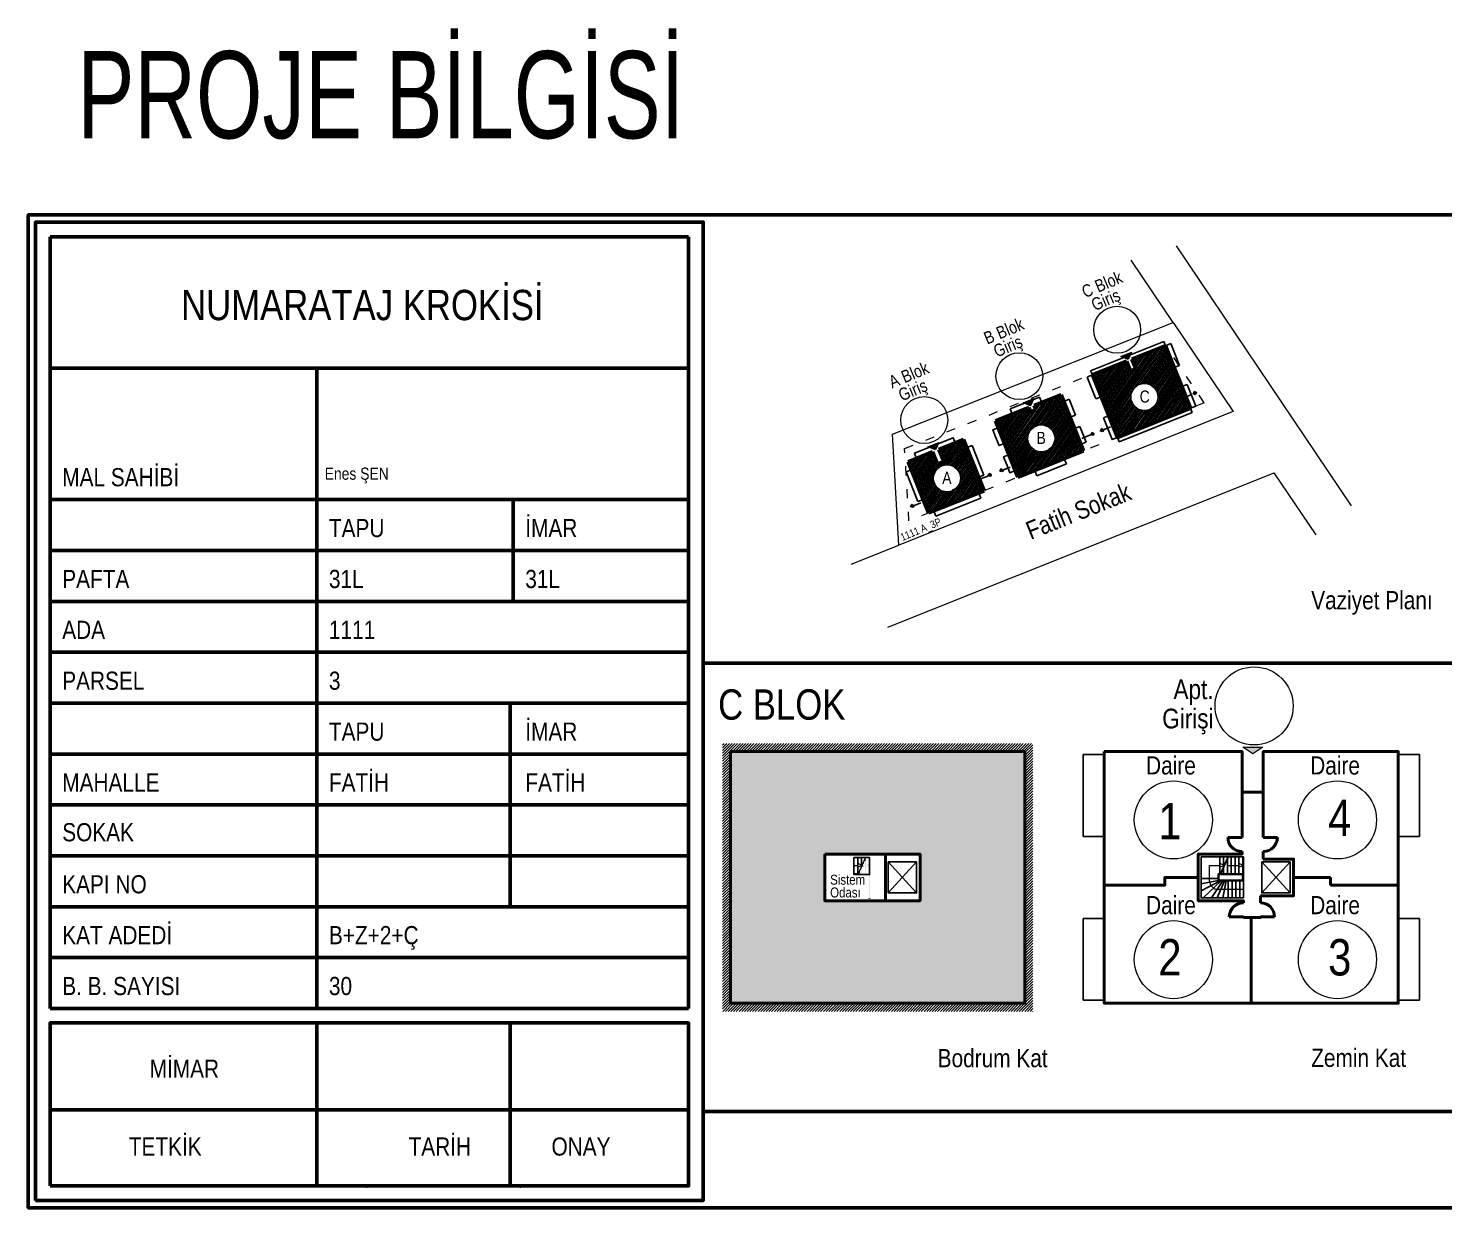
# Model space of a CAD drawing. Header units: millimetres. Extents: x 1852829 to 1882754, y -270850 to -231658.
# Drawn here: x 1852829 to 1857500, y -235669 to -231775 of the extents above; entities that cross this region are included whole.
import ezdxf
from ezdxf.enums import TextEntityAlignment as Align

# ---------------------------------------------------------------- set-up
doc = ezdxf.new("R2010")
doc.units = ezdxf.units.MM
for name, pattern in [('ACAD_ISO03W100', [30, 12, -18]), ('CONTINOUS', [0]), ('CONTINU', [0]), ('izdüşüm arka', [3.175, 0, -3.175]), ('izdüşüm ön', [9.525, 6.35, -3.175])]:
    doc.linetypes.add(name, pattern=pattern)
for name, color, linetype, lineweight in [('a_ba', 6, 'Continuous', 50), ('a_görünüş', 32, 'Continuous', 25), ('a_görünüş_ince', 8, 'Continuous', 20), ('a_görünüş_kalın', 20, 'Continuous', 40), ('a_hatch_misc', 251, 'Continuous', 15), ('a_izdüşüm_arka', 251, 'izdüşüm arka', 30), ('a_kesit_line', 7, 'izdüşüm ön', 40), ('a_not_mahal', 253, 'Continuous', 5), ('a_not_misc', 144, 'Continuous', 5), ('a_not_text', 7, 'Continuous', 13), ('a_sınır_parsel', 1, 'Continuous', 20), ('a_sınır_çekme', 8, 'ACAD_ISO03W100', 20), ('a_çerçeve_line', 7, 'Continuous', 50), ('Aydınlatma', 4, 'CONTINOUS', 35)]:
    doc.layers.add(name, color=color, linetype=linetype, lineweight=lineweight)
doc.styles.add('ROMANTUR', font='arial.ttf', dxfattribs={"width": 0.7})
doc.styles.get("Standard").update_dxf_attribs({"font": 'ARIALN.TTF'})

# ---------------------------------------------------------------- blocks, each defined once
blk = doc.blocks.new('numarataj_vaziyet')
at = {"layer": 'a_hatch_misc', "ltscale": 100}
h = blk.add_hatch(dxfattribs=at)
h.set_pattern_fill('ANSI31', color=256, scale=3, angle=10)
h.set_pattern_definition([(55, (-1856242.305, 255511.529), (-7.80242322, 5.463315556), [])])
h.paths.add_polyline_path([(-1035.1, 232.5, 0.414214), (-1035.1, 232.5), (-552.2, 425.5), (-717.3, 838.7), (-939, 750.1), (-913.1, 685.1), (-947.9, 671.2), (-973.9, 736.2), (-1200.2, 645.7)])
h.paths.add_polyline_path([(-767.5, 499.7, -1), (-944.6, 499.7, -1)], flags=16)
h.paths.add_polyline_path([(-1406.4, 514.9), (-1585.2, 443.4), (-1574, 415.6), (-1608.9, 401.7), (-1620, 429.5), (-1840.5, 341.4), (-1692.1, -30.1), (-1564.4, 21), (-1258, 143.4)])
h.paths.add_polyline_path([(-1448.7, 226.7, -1), (-1625.8, 226.7, -1)], flags=16)
h.paths.add_polyline_path([(-2050, 218.7), (-2212.5, 153.7), (-2180.5, 73.6), (-2222.3, 56.9), (-2254.3, 137), (-2416.8, 72.1), (-2281.8, -265.7), (-1915, -119.1)])
h.paths.add_polyline_path([(-2070.8, -37.3, -1), (-2248, -37.3, -1)], flags=16)
at = {"layer": 'a_not_misc'}
h = blk.add_hatch(color=256, dxfattribs=at)
h.dxf.hatch_style = 1
h.paths.add_polyline_path([(-1011.7, 767.2), (-940.9, 795.5), (-962.7, 747.2)])
h = blk.add_hatch(color=256, dxfattribs=at)
h.dxf.hatch_style = 1
h.paths.add_polyline_path([(-1657.9, 460.6), (-1587.1, 488.9), (-1608.8, 440.5)])
h = blk.add_hatch(color=256, dxfattribs=at)
h.dxf.hatch_style = 1
h.paths.add_polyline_path([(-2285.2, 170.8), (-2214.4, 199.1), (-2236.1, 150.8)])
at = {"layer": 'a_ba'}
for p, q in [((-717.3, 838.7), (-939, 750.1)), ((-939, 750.1), (-913.1, 685.1)), ((-552.2, 425.5), (-717.3, 838.7)), ((-973.9, 736.2), (-1200.2, 645.7)), ((-947.9, 671.2), (-973.9, 736.2)), ((-913.1, 685.1), (-947.9, 671.2)), ((-1200.2, 645.7), (-1035.1, 232.5)), ((-1035.1, 232.5), (-552.2, 425.5)), ((-2050, 218.7), (-2212.5, 153.7)), ((-1915, -119.1), (-2050, 218.7)), ((-2254.3, 137), (-2416.8, 72.1)), ((-2416.8, 72.1), (-2281.8, -265.7)), ((-1915, -119.1), (-2281.8, -265.7))]:
    blk.add_line(p, q, dxfattribs=at)
for points in [[(-1406.4, 514.9), (-1585.2, 443.4)], [(-1258, 143.4), (-1406.4, 514.9)], [(-1620, 429.5), (-1840.5, 341.4)], [(-1608.9, 401.7), (-1620, 429.5)], [(-1574, 415.6), (-1608.9, 401.7)], [(-1585.2, 443.4), (-1574, 415.6)], [(-1840.5, 341.4), (-1692.1, -30.1)], [(-2254.3, 137), (-2222.3, 56.9), (-2180.5, 73.6), (-2212.5, 153.7)], [(-1564.4, 21), (-1258, 143.4)], [(-1692.1, -30.1), (-1564.4, 21)]]:
    blk.add_lwpolyline(points, dxfattribs=at)
blk.add_arc((-1035.1, 232.5), 0.0125, 201.78237, 291.78237, dxfattribs=at)
at = {"layer": 'a_görünüş'}
for p, q in [((-728.4, 866.6), (-1211.3, 673.6)), ((-717.3, 838.7), (-682.6, 852.6)), ((-625.1, 708.6), (-682.6, 852.6)), ((-659.8, 694.8), (-625.1, 708.6)), ((-1234.9, 631.9), (-1177.4, 487.9)), ((-1232.6, 632.8), (-1197.9, 646.7)), ((-575, 583.3), (-609.7, 569.4)), ((-517.5, 439.3), (-575, 583.3)), ((-1548, 498.7), (-1743, 420.7)), ((-1548, 498.7), (-1534.1, 463.8)), ((-1388.8, 470.7), (-1354, 484.6)), ((-1354, 484.6), (-1312.2, 380.2)), ((-1177.4, 487.9), (-1142.7, 501.8)), ((-1743, 420.7), (-1729.1, 385.9)), ((-1312.2, 380.2), (-1347, 366.3)), ((-1092.6, 376.4), (-1127.3, 362.6)), ((-1023.9, 204.7), (-541.1, 397.6)), ((-517.5, 439.3), (-552.2, 425.5)), ((-1317.3, 292), (-1282.5, 305.9)), ((-1282.5, 305.9), (-1240.8, 201.4)), ((-1127.3, 362.6), (-1069.8, 218.6)), ((-1240.8, 201.4), (-1275.6, 187.5)), ((-1035.1, 232.5), (-1069.8, 218.6)), ((-2028.6, 165.3), (-1993.8, 179.2)), ((-1993.8, 179.2), (-1915.9, -15.8)), ((-2430.3, 4.8), (-2395.4, 18.7)), ((-2352.3, -190.2), (-2430.3, 4.8)), ((-1566.8, -20.3), (-1580.7, 14.5)), ((-1371.7, 57.6), (-1385.7, 92.4)), ((-1915.9, -15.8), (-1950.7, -29.7)), ((-2317.5, -176.3), (-2352.3, -190.2)), ((-1935.9, -167.9), (-2233, -286.6)), ((-1949.8, -133), (-1935.9, -167.9)), ((-2233, -286.6), (-2247, -251.8))]:
    blk.add_line(p, q, dxfattribs=at)
for points in [[(-728.4, 866.6), (-717.3, 838.7)], [(-1200.2, 645.7), (-1211.3, 673.6)], [(-552.2, 425.5), (-541.1, 397.6)], [(-1781.2, 192.8), (-1816, 178.9), (-1839.2, 236.9), (-1857.7, 283.3), (-1822.9, 297.2)], [(-2105.7, 196.4), (-2119.6, 231.2), (-2375, 129.2), (-2361, 94.3)], [(-1035.1, 232.5), (-1023.9, 204.7)], [(-1751.5, 118.5), (-1786.3, 104.6), (-1763.1, 46.5), (-1744.5, 0.1), (-1709.7, 14)], [(-1566.8, -20.3), (-1371.7, 57.6)]]:
    blk.add_lwpolyline(points, dxfattribs=at)
at = {"layer": 'a_görünüş_ince'}
for p, q in [((-647.3, 1499), (509.4, -219.6)), ((-667.6, 991.9), (-944.5, 1403.3)), ((276.9, -411.4), (0, 0)), ((-2551, -1019.4), (0, 0)), ((-2791.3, -603.9), (-2476.6, -478.1))]:
    blk.add_line(p, q, dxfattribs=at)
at = {"layer": 'a_not_misc'}
for points in [[(-1011.7, 767.2), (-940.9, 795.5), (-962.7, 747.2), (-1011.7, 767.2)], [(-1657.9, 460.6), (-1587.1, 488.9), (-1608.8, 440.5), (-1657.9, 460.6)], [(-2285.2, 170.8), (-2214.4, 199.1), (-2236.1, 150.8), (-2285.2, 170.8)]]:
    blk.add_lwpolyline(points, dxfattribs=at)
for centre, radius in [((-1036.2, 943.9, -57.9), 154.7), ((-1682.4, 637.3, -57.9), 154.7), ((-856.1, 499.7), 88.6), ((-2309.7, 347.6, -57.9), 154.7), ((-1537.2, 226.7), 88.6), ((-2159.4, -37.3), 88.6)]:
    blk.add_circle(centre, radius, dxfattribs=at)
at = {"layer": 'a_sınır_parsel', "flags": 128}
for points in [[(-2520.3, 254.6), (-667.6, 991.9)], [(-667.6, 991.9), (-271.3, 403.1)], [(-271.3, 403.1), (-2476.6, -478.1)], [(-2476.6, -478.1), (-2520.3, 254.6)]]:
    blk.add_lwpolyline(points, dxfattribs=at)
at = {"layer": 'a_sınır_çekme', "ltscale": 5}
for p, q in [((-2439.5, 159), (-718.6, 843.8)), ((-461.4, 461.7), (-718.6, 843.8)), ((-461.4, 461.7), (-2411, -317.3)), ((-2411, -317.3), (-2439.5, 159))]:
    blk.add_line(p, q, dxfattribs=at)
at = {"layer": 'a_not_text'}
for s, height, rotation, p in [('C Blok', 82.08, 22.60091, (-1248.5, 1152.1)), ('Giriş', 82.08, 22.60091, (-1185.3, 1066.5)), ('B Blok', 82.08, 22.60091, (-1894.7, 845.4)), ('Giriş', 82.08, 22.60091, (-1831.4, 759.8)), ('A Blok', 82.08, 22.60091, (-2522, 555.7)), ('Giriş', 82.08, 22.60091, (-2458.7, 470.1)), ('Fatih Sokak', 120, 21.79769, (-1607.1, -444.1)), ('1111 A_3P ', 50, 22.60091, (-2454.3, -451.7))]:
    blk.add_text(s, height=height, rotation=rotation, dxfattribs=at).set_placement(p)
for s, p in [('C', (-887.7, 462.8)), ('B', (-1568.9, 189.8)), ('A ', (-2191.1, -74.2))]:
    blk.add_text(s, height=80, dxfattribs=at).set_placement(p)

msp = doc.modelspace()

# ---------------------------------------------------------------- hatches: boundary and pattern name
at = {"layer": 'a_hatch_misc'}
h = msp.add_hatch(dxfattribs=at)
h.set_pattern_fill('ANSI31', color=256, scale=2)
h.set_pattern_definition([(45, (4236.915, 18546.4466), (-4.49012806, 4.49012806), [])])
h.paths.add_polyline_path([(1856144.4, -234136.6), (1855119.9, -234136.6), (1855119.9, -235021.1), (1856144.4, -235021.1)])
h.paths.add_polyline_path([(1856119.4, -234161.6), (1856119.4, -234996.1), (1855144.9, -234996.1), (1855144.9, -234161.6)], flags=16)
h.paths.add_polyline_path([(1856117.4, -234163.6), (1856117.4, -234994.1), (1855146.9, -234994.1), (1855146.9, -234163.6)], flags=0)
h.paths.add_polyline_path([(1855772.1, -234501.8), (1855772.1, -234655.8), (1855457.2, -234655.8), (1855457.2, -234501.8)], flags=0)
h.paths.add_polyline_path([(1855553.6, -234513.5), (1855605.3, -234513.5), (1855605.3, -234569.5), (1855566.5, -234569.5), (1855566.5, -234569.5), (1855555, -234569.5), (1855553.6, -234569.5)], flags=0)
h.paths.add_polyline_path([(1855578.8, -234538.5), (1855580.2, -234539.2), (1855578.8, -234539.8)], flags=0)
h.paths.add_polyline_path([(1855592.7, -234533.3), (1855605.3, -234539.2), (1855605.3, -234567.2), (1855570.1, -234567.2), (1855592.7, -234516.9)], flags=0)
h.paths.add_polyline_path([(1855667.2, -234527.5), (1855760.5, -234527.5), (1855760.5, -234630.1), (1855760.5, -234630.1), (1855667.2, -234630.1), (1855667.2, -234630.1), (1855667.2, -234527.5)], flags=0)
h = msp.add_hatch(dxfattribs=at)
h.set_pattern_fill('AR-CONC', color=256, scale=0.23328)
h.set_pattern_definition([(50, (989.21, 18968.155), (42.5000396, -3.7182699), [4.443984, -48.883824]), (355, (989.21, 18968.155), (-8.2215854, 44.5697409), [3.5551872, -39.1071955]), (100.4514447, (992.75, 18967.846), (34.2784541, 40.8514692), [3.7768053, -41.5448923]), (46.1842, (989.21, 18980.006), (63.2373187, -9.8076343), [6.665976, -73.325736]), (96.6355576, (994.48, 18979.19), (55.3816364, 57.7195663), [5.6652102, -62.3173947]), (351.184151, (989.21, 18980.006), (55.3816364, 57.7195663), [5.3327731, -58.6605263]), (21, (995.135, 18977.043), (35.3686052, -23.85642543), [4.443984, -48.883824]), (326, (995.135, 18977.043), (14.4171772, 42.9673687), [3.5551872, -39.1070592]), (71.451445, (998.083, 18975.055), (49.7857823, 19.1109435), [3.7768053, -41.5448206]), (37.5, (989.21, 18968.155), (0.72050937, 19.72499947), [0, -38.63303424, 0, -39.6995904, 0, -39.255192]), (7.5, (989.21, 18968.155), (15.58769087, 23.3701245), [0, -22.63469184, 0, -37.74423744, 0, -14.9614128]), (327.5, (975.997, 18968.155), (31.63057404, -1.3364014), [0, -14.81328, 0, -46.2174336, 0, -61.3269792]), (317.5, (970.07, 18968.155), (34.55557543, 5.93149183), [0, -19.257264, 0, -30.69311616, 0, -43.5510432])])
h.paths.add_polyline_path([(1856117.4, -234163.6), (1855146.9, -234163.6), (1855146.9, -234994.1), (1856117.4, -234994.1)])
h.paths.add_polyline_path([(1855772.1, -234655.8), (1855457.2, -234655.8), (1855457.2, -234501.8), (1855772.1, -234501.8)], flags=16)
h.paths.add_polyline_path([(1855760.5, -234630.1), (1855760.5, -234630.1), (1855760.5, -234630.1)], flags=0)
h.paths.add_polyline_path([(1855605.3, -234569.5), (1855566.5, -234569.5), (1855566.5, -234569.5), (1855553.6, -234569.5), (1855553.6, -234513.5), (1855605.3, -234513.5)], flags=0)
h.paths.add_polyline_path([(1855592.7, -234516.9), (1855592.7, -234533.3), (1855605.3, -234539.2), (1855605.3, -234513.5), (1855594.3, -234513.5)], flags=0)
h.paths.add_polyline_path([(1855580.2, -234539.2), (1855566.2, -234545.6), (1855566.2, -234567.2), (1855553.6, -234567.2), (1855553.6, -234514.4), (1855566.2, -234513.5), (1855566.2, -234532.7)], flags=0)
h.paths.add_polyline_path([(1855466.8, -234654.2), (1855584.7, -234654.2), (1855584.7, -234603), (1855466.8, -234603)], flags=8)
h.paths.add_polyline_path([(1855466.8, -234612.1), (1855599.4, -234612.1), (1855599.4, -234560.9), (1855466.8, -234560.9)], flags=8)
at = {"layer": 'a_not_misc'}
h = msp.add_hatch(color=256, dxfattribs=at)
h.dxf.hatch_style = 1
h.paths.add_polyline_path([(1856903.5, -234148.8), (1856870.5, -234170.8), (1856837.5, -234148.8)])

# ---------------------------------------------------------------- linework, layer by layer
at = {"layer": 'a_görünüş'}
for p, q in [((1856310.1, -234172.9), (1856379.9, -234172.9)), ((1857350.4, -234172.9), (1857420.1, -234172.9)), ((1856310.1, -234443.5), (1856379.9, -234443.5)), ((1857350.4, -234443.5), (1857420.1, -234443.5)), ((1855553.6, -234514.4), (1855553.6, -234567.2)), ((1855566.2, -234513.5), (1855566.2, -234567.2)), ((1855578.8, -234513.5), (1855578.8, -234542.3)), ((1856761.3, -234512.1), (1856761.3, -234567.2)), ((1856773.9, -234512.1), (1856773.9, -234542.3)), ((1856786.5, -234512.1), (1856786.5, -234514.3)), ((1856786.5, -234520), (1856786.5, -234567.2)), ((1856799.1, -234512.1), (1856799.1, -234567.2)), ((1856811.7, -234512.1), (1856811.7, -234567.2)), ((1856824.3, -234512.1), (1856824.3, -234567.2)), ((1856835.7, -234511.2), (1856838.3, -234511.2)), ((1856836.9, -234511.2), (1856836.9, -234567.2)), ((1855553.6, -234567.2), (1855567.6, -234567.2)), ((1855555, -234569.5), (1855566.5, -234569.5)), ((1856755.5, -234590.5), (1856755.5, -234567.2)), ((1856755.5, -234567.2), (1856762.7, -234567.2)), ((1856757.8, -234588.1), (1856757.8, -234569.5)), ((1856757.8, -234569.5), (1856761.7, -234569.5)), ((1856764.2, -234569.5), (1856836, -234569.5)), ((1856765.3, -234567.2), (1856838.3, -234567.2)), ((1856773.9, -234548), (1856773.9, -234567.2)), ((1856699.5, -234582.4), (1856755.5, -234582.4)), ((1856699.5, -234600.6), (1856755.5, -234589.1)), ((1856699.5, -234622.9), (1856762.3, -234590.5)), ((1856706.9, -234646.5), (1856766.3, -234590.5)), ((1856733.7, -234646.5), (1856771.1, -234590.5)), ((1856752.8, -234646.5), (1856776.6, -234590.5)), ((1856838.3, -234590.5), (1856755.5, -234590.5)), ((1856836, -234588.1), (1856757.8, -234588.1)), ((1856771.2, -234646.5), (1856782.7, -234590.5)), ((1856789.3, -234646.5), (1856789.3, -234590.5)), ((1856801.9, -234646.5), (1856801.9, -234590.5)), ((1856814.5, -234646.5), (1856814.5, -234590.5)), ((1856827.1, -234646.5), (1856827.1, -234590.5)), ((1856839.7, -234645.5), (1856839.7, -234590.5)), ((1856310.1, -234714.1), (1856379.9, -234714.1)), ((1857350.4, -234714.1), (1857420.1, -234714.1)), ((1856310.1, -234984.7), (1856379.9, -234984.7)), ((1857350.4, -234984.7), (1857420.1, -234984.7))]:
    msp.add_line(p, q, dxfattribs=at)
for points in [[(1856310.1, -234172.9), (1856310.1, -234443.5)], [(1857420.1, -234172.9), (1857420.1, -234443.5)], [(1855555, -234567.2), (1855555, -234569.5)], [(1856836, -234569.5), (1856836, -234588.1)], [(1856838.3, -234567.2), (1856838.3, -234590.5)], [(1856310.1, -234714.1), (1856310.1, -234984.7)], [(1857420.1, -234714.1), (1857420.1, -234984.7)]]:
    msp.add_lwpolyline(points, dxfattribs=at)
for points in [[(1855553.6, -234513.5), (1855605.3, -234513.5), (1855605.3, -234569.5), (1855553.6, -234569.5)], [(1856839.7, -234646.5), (1856699.5, -234646.5), (1856699.5, -234511.2), (1856839.7, -234511.2)], [(1855667.2, -234527.5), (1855760.5, -234527.5), (1855760.5, -234630.1), (1855667.2, -234630.1)], [(1856900.1, -234527.5), (1856993.4, -234527.5), (1856993.4, -234630.1), (1856900.1, -234630.1)]]:
    msp.add_lwpolyline(points, close=True, dxfattribs=at)
at = {"layer": 'a_görünüş_kalın'}
for p, q in [((1855968.3, -233264.7), (1855983.3, -233302.3)), ((1855784.9, -233338), (1855799.9, -233375.6)), ((1856834.8, -234447), (1856788.1, -234447)), ((1856904.8, -234447), (1856951.4, -234447)), ((1855657.8, -234655.8), (1855657.8, -234501.8)), ((1857005.1, -234578.8), (1857126.4, -234578.8)), ((1857126.4, -234578.8), (1857126.4, -234604.3)), ((1857126.4, -234604.3), (1857350.4, -234604.3)), ((1856839.4, -234709.5), (1856792.8, -234709.5)), ((1856839.4, -234709.5), (1856839.4, -234711.8)), ((1856865.1, -234994.1), (1856865.1, -234711.8)), ((1856895.5, -234709.5), (1856942.1, -234709.5))]:
    msp.add_line(p, q, dxfattribs=at)
for points in [[(1855146.9, -234163.6), (1856117.4, -234163.6), (1856117.4, -234994.1), (1855146.9, -234994.1)], [(1855457.2, -234501.8), (1855772.1, -234501.8), (1855772.1, -234655.8), (1855457.2, -234655.8)]]:
    msp.add_lwpolyline(points, close=True, dxfattribs=at)
for points in [[(1856379.9, -234163.6), (1856834.8, -234163.6), (1856834.8, -234297.9), (1856904.8, -234297.9), (1856904.8, -234163.6), (1857350.4, -234163.6), (1857350.4, -234994.1), (1856379.9, -234994.1), (1856379.9, -234163.6)], [(1856834.8, -234297.9), (1856834.8, -234447)], [(1856904.8, -234447), (1856904.8, -234297.9)], [(1856834.8, -234493.7), (1856834.8, -234501.8), (1856690.2, -234501.8), (1856690.2, -234655.8), (1856839.5, -234655.8), (1856839.5, -234662.8)], [(1856895.5, -234639.5), (1857005.1, -234639.5), (1857005.1, -234518.2), (1856904.8, -234518.2)], [(1856904.8, -234518.2), (1856904.8, -234493.7)], [(1856690.2, -234578.8), (1856580.5, -234578.8), (1856580.5, -234604.3), (1856379.9, -234604.3)], [(1856895.5, -234662.8), (1856895.5, -234639.5)], [(1856839.5, -234711.8), (1856895.5, -234711.8), (1856895.5, -234709.5)]]:
    msp.add_lwpolyline(points, dxfattribs=at)
for centre, start, end in [((1856834.8, -234447), 180, 270), ((1856904.8, -234447), 270, 0), ((1856839.4, -234709.5), 89.9598, 180), ((1856895.5, -234709.5), 0, 90)]:
    msp.add_arc(centre, 46.7, start, end, dxfattribs=at)
at = {"layer": 'a_izdüşüm_arka'}
for p, q in [((1855592.7, -234513.5), (1855592.7, -234567.2)), ((1855605.3, -234513.5), (1855605.3, -234567.2)), ((1855569.1, -234569.5), (1855603, -234569.5)), ((1855570.1, -234567.2), (1855605.3, -234567.2)), ((1855580.2, -234544.8), (1855580.2, -234567.2)), ((1855582.7, -234539.2), (1855592.7, -234539.2))]:
    msp.add_line(p, q, dxfattribs=at)
for points in [[(1855594.3, -234513.5), (1855569.1, -234569.5)], [(1855605.3, -234539.2), (1855592.7, -234533.3)], [(1855605.3, -234539.2), (1855592.7, -234545)], [(1855605.3, -234567.2), (1855605.3, -234655.8)]]:
    msp.add_lwpolyline(points, dxfattribs=at)
at = {"layer": 'a_kesit_line', "lineweight": 25, "ltscale": 5}
for p, q in [((1856371.5, -233103.6), (1856680.5, -232980.1)), ((1856040.2, -233236), (1856342.5, -233115.2)), ((1855745.4, -233353.8), (1856003.4, -233250.7))]:
    msp.add_line(p, q, dxfattribs=at)
at = {"layer": 'a_not_mahal'}
msp.add_line((1852828.6, -232391.5), (1852828.6, -235669.4), dxfattribs=at)
at = {"layer": 'a_not_misc'}
for p, q in [((1856673.2, -232983.1), (1856676.8, -232974.7)), ((1856685.2, -232978.3), (1856673.2, -232983.1)), ((1856685.2, -232978.3), (1856676.8, -232974.7)), ((1856335.2, -233118.1), (1856338.8, -233109.7)), ((1856347.2, -233113.3), (1856335.2, -233118.1)), ((1856347.2, -233113.3), (1856338.8, -233109.7)), ((1856366.8, -233105.5), (1856370.4, -233097.1)), ((1856378.8, -233100.7), (1856366.8, -233105.5)), ((1856378.8, -233100.7), (1856370.4, -233097.1)), ((1855996.2, -233253.6), (1855999.8, -233245.2)), ((1856008.2, -233248.8), (1855996.2, -233253.6)), ((1856008.2, -233248.8), (1855999.8, -233245.2)), ((1856035.5, -233237.9), (1856039.1, -233229.5)), ((1856047.5, -233233.1), (1856035.5, -233237.9)), ((1856047.5, -233233.1), (1856039.1, -233229.5)), ((1855740.7, -233355.7), (1855744.3, -233347.3)), ((1855752.7, -233350.9), (1855740.7, -233355.7)), ((1855752.7, -233350.9), (1855744.3, -233347.3)), ((1855555, -234539.2), (1855567.6, -234539.2)), ((1856727.5, -234539.2), (1856762.7, -234539.2)), ((1856727.5, -234590.5), (1856727.5, -234539.2)), ((1856787.9, -234539.2), (1856825.7, -234539.2)), ((1856838.3, -234618.5), (1856755.5, -234618.5))]:
    msp.add_line(p, q, dxfattribs=at)
msp.add_lwpolyline([(1856903.5, -234148.8), (1856870.5, -234170.8), (1856837.5, -234148.8), (1856903.5, -234148.8)], close=True, dxfattribs=at)
for points in [[(1855591.7, -234513.5), (1855566.5, -234569.5)], [(1856787.9, -234511.2), (1856761.7, -234569.5)], [(1856790.5, -234511.2), (1856764.2, -234569.5)], [(1855580.2, -234539.2), (1855567.6, -234533.3)], [(1855580.2, -234539.2), (1855567.6, -234545)], [(1855667.2, -234527.5), (1855760.5, -234630.1)], [(1855760.5, -234527.5), (1855667.2, -234630.1)], [(1856775.3, -234539.2), (1856762.7, -234533.3)], [(1856775.3, -234539.2), (1856762.7, -234545)], [(1856838.3, -234539.2), (1856825.7, -234533.3)], [(1856838.3, -234539.2), (1856825.7, -234545)], [(1856900.1, -234527.5), (1856993.4, -234630.1)], [(1856993.4, -234527.5), (1856900.1, -234630.1)]]:
    msp.add_lwpolyline(points, dxfattribs=at)
for centre, radius in [((1856679.2, -232980.7), 4.5), ((1856341.2, -233115.7), 4.5), ((1856372.8, -233103.1), 4.5), ((1856002.2, -233251.2), 4.5), ((1856041.5, -233235.5), 4.5), ((1855746.7, -233353.3), 4.5), ((1856874.7, -234012.8, -48.3), 128.9), ((1856608.2, -234389.2), 128.9), ((1857149.8, -234389.2), 128.9), ((1856608.2, -234850.4), 128.9), ((1857149.8, -234850.4), 128.9)]:
    msp.add_circle(centre, radius, dxfattribs=at)
msp.add_arc((1856755.5, -234590.5), 28, 180, 270, dxfattribs=at)
at = {"layer": 'a_çerçeve_line'}
for p, q in [((1855008.2, -232463.5), (1852900.6, -232463.5)), ((1852900.6, -232463.5), (1852900.6, -235011.5)), ((1855008.2, -235011.5), (1855008.2, -232463.5)), ((1852900.6, -232897.5), (1855008.2, -232897.5)), ((1853780.8, -232897.5), (1853780.8, -235011.5)), ((1852900.6, -233331.5), (1855008.2, -233331.5)), ((1854429, -233331.5), (1854429, -233667.5)), ((1852900.6, -233499.5), (1855008.2, -233499.5)), ((1852900.6, -233667.5), (1855008.2, -233667.5)), ((1852900.6, -233835.5), (1855008.2, -233835.5)), ((1855056.2, -233871.5), (1861229.5, -233871.5)), ((1855056.2, -233871.5), (1861229.5, -233871.5)), ((1852900.6, -234003.5), (1855008.2, -234003.5)), ((1854419, -234003.5), (1854419, -234339.5)), ((1852900.6, -234171.5), (1855008.2, -234171.5)), ((1852900.6, -234339.5), (1855008.2, -234339.5)), ((1854419, -234339.5), (1854419, -234675.5)), ((1852900.6, -234507.5), (1855008.2, -234507.5)), ((1852900.6, -234675.5), (1855008.2, -234675.5)), ((1852900.6, -234843.5), (1855008.2, -234843.5)), ((1852900.6, -235011.5), (1855008.2, -235011.5)), ((1853780.8, -235597.4), (1853780.8, -235059.5)), ((1854419, -235059.5), (1854419, -235597.4)), ((1852900.6, -235346), (1855008.2, -235346)), ((1855056.2, -235351.5), (1861229.5, -235351.5)), ((1852900.6, -235597.4), (1855008.2, -235597.4))]:
    msp.add_line(p, q, dxfattribs=at)
msp.add_lwpolyline([(1861229.5, -232391.5), (1852828.6, -232391.5), (1852828.6, -235669.4), (1861229.5, -235669.4), (1861229.5, -232391.5)], dxfattribs=at)
for points in [[(1852852.6, -235645.4), (1855056.2, -235645.4), (1855056.2, -232415.5), (1852852.6, -232415.5)], [(1852900.6, -235597.4), (1855008.2, -235597.4), (1855008.2, -235059.5), (1852900.6, -235059.5)]]:
    msp.add_lwpolyline(points, close=True, dxfattribs=at)
for p in [(1853945, -235597.4), (1854452.4, -235597.4)]:
    msp.add_point(p, dxfattribs=at)

# ---------------------------------------------------------------- block references
at = {"layer": 'a_görünüş_ince', "xscale": 0.5, "yscale": 0.5, "zscale": 0.5}
msp.add_blockref('numarataj_vaziyet', (1856940.8, -233242.7), dxfattribs=at)

# ---------------------------------------------------------------- texts
at = {"layer": 'a_not_text'}
for s, height, p in [('NUMARATAJ KROKİSİ', 100, (1853931.1, -232739.1)), ('C BLOK', 100, (1855315.6, -234058.1)), ('MİMAR', 60, (1853343.6, -235240.5)), ('TETKİK', 60, (1853280.5, -235497.4)), ('TARİH', 60, (1854186.9, -235497.4)), ('ONAY', 60, (1854652.9, -235497.4))]:
    msp.add_text(s, height=height, dxfattribs=at).set_placement(p, align=Align.CENTER)
for s, height, p in [('MAL SAHİBİ', 60, (1852940.6, -233287.5)), ('Enes ŞEN', 40, (1853806.9, -233265.9)), ('TAPU', 60, (1853820.8, -233455.5)), ('İMAR', 60, (1854469, -233455.5)), ('PAFTA', 60, (1852940.6, -233623.5)), ('31L', 60, (1853820.8, -233623.5)), ('31L', 60, (1854469, -233623.5)), ('Vaziyet Planı', 60, (1857063.1, -233693.7)), ('ADA', 60, (1852940.6, -233791.5)), ('1111', 60, (1853820.8, -233791.5)), ('PARSEL', 60, (1852940.6, -233959.5)), ('3', 60, (1853820.8, -233959.5)), ('Apt.', 65, (1856608.6, -233990.3, -48.3)), ('İMAR', 60, (1854469, -234127.5)), ('Girişi', 65, (1856571.3, -234086.9, -48.3)), ('TAPU', 60, (1853820.8, -234127.5)), ('Daire', 60, (1856518.1, -234239.1)), ('Daire', 60, (1857059.8, -234239.1)), ('MAHALLE', 60, (1852940.6, -234295.5)), ('FATİH', 60, (1853820.8, -234295.5)), ('FATİH', 60, (1854469, -234295.5)), ('1', 120, (1856558.6, -234453)), ('4', 120, (1857119.1, -234442)), ('SOKAK', 60, (1852940.6, -234459.7)), ('KAPI NO', 60, (1852940.6, -234631.5)), ('Sistem', 33, (1855475.3, -234603)), ('Odası', 33, (1855475.3, -234645.1)), ('Daire', 60, (1856518.1, -234700.3)), ('Daire', 60, (1857059.8, -234700.3)), ('KAT ADEDİ', 60, (1852940.6, -234799.5)), ('B+Z+2+Ç', 60, (1853820.8, -234799.5)), ('2', 120, (1856558.6, -234902.6)), ('3', 120, (1857119.1, -234902.6)), ('B. B. SAYISI', 60, (1852940.6, -234967.5)), ('30', 60, (1853820.8, -234967.5)), ('Bodrum Kat', 60, (1855830.2, -235205.6)), ('Zemin Kat', 60, (1857063.1, -235204.6))]:
    msp.add_text(s, height=height, dxfattribs=at).set_placement(p)
at = {"layer": 'Aydınlatma', "linetype": 'CONTINU', "style": 'ROMANTUR', "width": 0.7}
msp.add_text('PROJE BİLGİSİ', height=288, dxfattribs=at).set_placement((1853992.5, -231994.7), align=Align.MIDDLE_CENTER)

doc.saveas('drawing.dxf')
